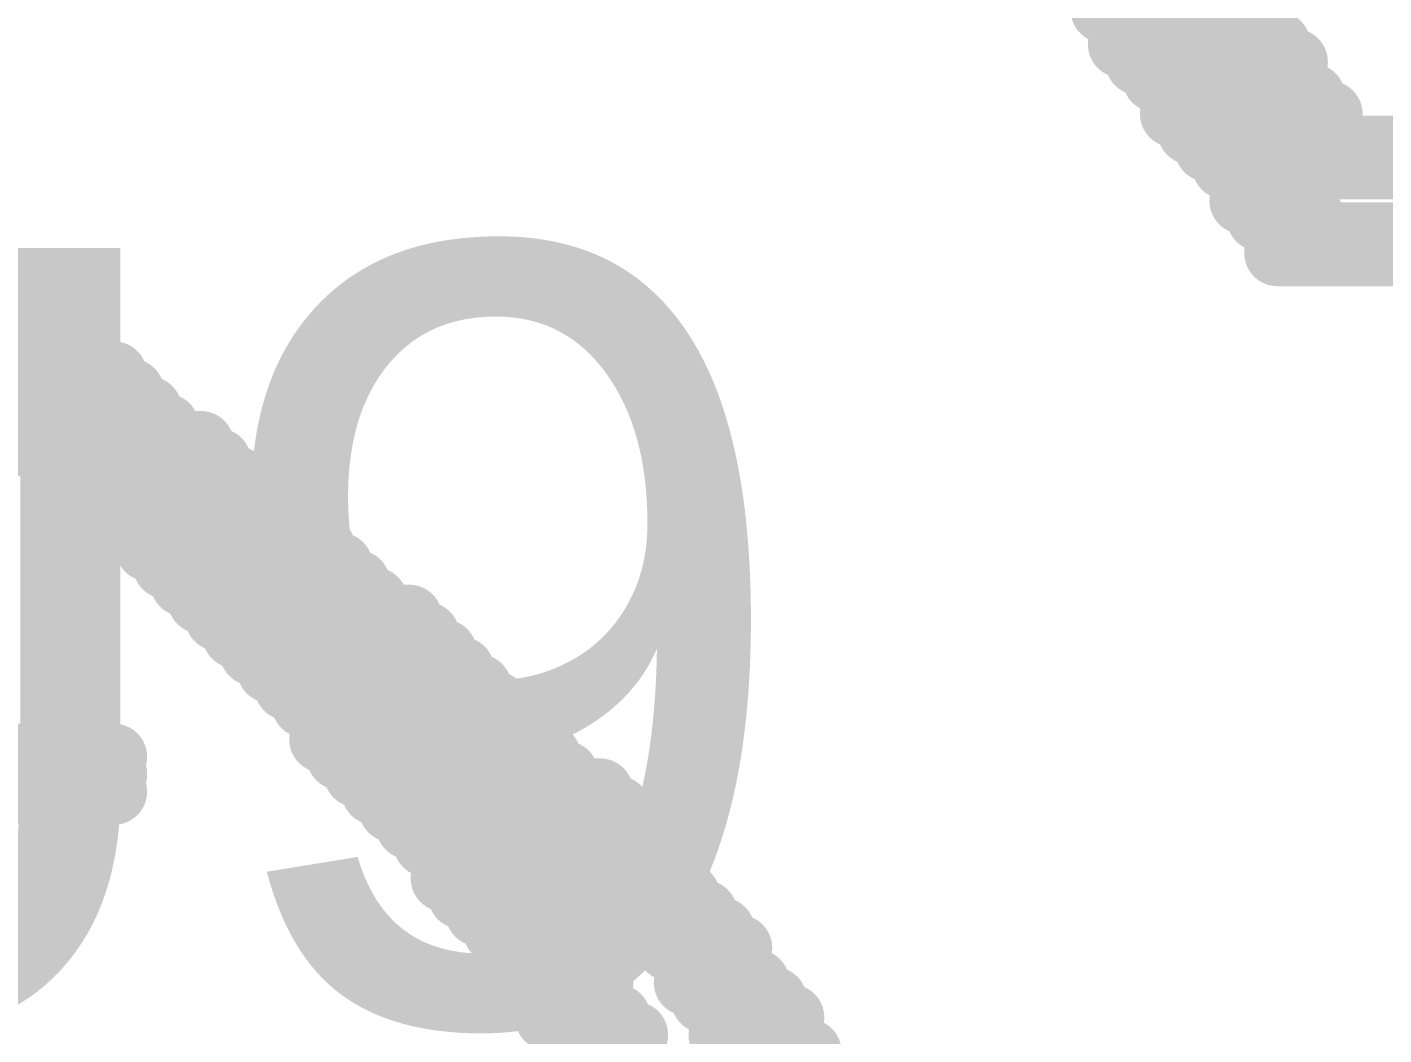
# Model space of a CAD drawing. Header units: inches. Extents: x -4.4 to 45.3, y -0.3 to 53.7.
# Drawn here: x 20.932 to 22.49, y 7.874 to 9.031 of the extents above; entities that cross this region are included whole.
import ezdxf

# ---------------------------------------------------------------- set-up
doc = ezdxf.new("R2010")
doc.units = ezdxf.units.IN
doc.layers.add('Bottom Overlay', color=54, linetype='Continuous')
doc.layers.add('Top Overlay', color=2, linetype='Continuous')
doc.styles.add('Arial', font='', dxfattribs={"height": 0.2})
doc.styles.get('Arial').set_extended_font_data('Arial')

msp = doc.modelspace()

# ---------------------------------------------------------------- linework, layer by layer
at = {"layer": 'Bottom Overlay'}
for points in [[(22.1685, 9.0509, 0.0762, 0.0762, 0), (22.2283, 9.0509, 0.0762, 0.0762, 0)], [(22.2682, 9.0509, 0.0762, 0.0762, 0), (22.328, 9.0509, 0.0762, 0.0762, 0)], [(22.1884, 9.031, 0.0762, 0.0762, 0), (22.2483, 9.031, 0.0762, 0.0762, 0)], [(22.2882, 9.031, 0.0762, 0.0762, 0), (22.348, 9.031, 0.0762, 0.0762, 0)], [(22.1884, 9.0111, 0.0762, 0.0762, 0), (22.2483, 9.0111, 0.0762, 0.0762, 0)], [(22.3081, 9.0111, 0.0762, 0.0762, 0), (22.3679, 9.0111, 0.0762, 0.0762, 0)], [(22.2084, 8.9911, 0.0762, 0.0762, 0), (22.2682, 8.9911, 0.0762, 0.0762, 0)], [(22.328, 8.9911, 0.0762, 0.0762, 0), (22.3879, 8.9911, 0.0762, 0.0762, 0)], [(22.2283, 8.9712, 0.0762, 0.0762, 0), (22.2882, 8.9712, 0.0762, 0.0762, 0)], [(22.328, 8.9712, 0.0762, 0.0762, 0), (22.3879, 8.9712, 0.0762, 0.0762, 0)], [(22.2483, 8.9512, 0.0762, 0.0762, 0), (22.3081, 8.9512, 0.0762, 0.0762, 0)], [(22.348, 8.9512, 0.0762, 0.0762, 0), (22.4078, 8.9512, 0.0762, 0.0762, 0)], [(22.2483, 8.9313, 0.0762, 0.0762, 0), (22.3081, 8.9313, 0.0762, 0.0762, 0)], [(22.3679, 8.9313, 0.0762, 0.0762, 0), (22.4277, 8.9313, 0.0762, 0.0762, 0)], [(22.2682, 8.9114, 0.0762, 0.0762, 0), (22.328, 8.9114, 0.0762, 0.0762, 0)], [(22.3879, 8.9114, 0.0762, 0.0762, 0), (22.4277, 8.9114, 0.0762, 0.0762, 0)], [(22.2882, 8.8914, 0.0762, 0.0762, 0), (22.348, 8.8914, 0.0762, 0.0762, 0)], [(22.3879, 8.8914, 0.0762, 0.0762, 0), (22.7667, 8.8914, 0.0762, 0.0762, 0)], [(22.3081, 8.8715, 0.0762, 0.0762, 0), (22.348, 8.8715, 0.0762, 0.0762, 0)], [(22.4078, 8.8715, 0.0762, 0.0762, 0), (22.7268, 8.8715, 0.0762, 0.0762, 0)], [(22.328, 8.8515, 0.0762, 0.0762, 0), (22.3679, 8.8515, 0.0762, 0.0762, 0)], [(22.328, 8.8316, 0.0762, 0.0762, 0), (22.3879, 8.8316, 0.0762, 0.0762, 0)], [(22.348, 8.8117, 0.0762, 0.0762, 0), (22.4078, 8.8117, 0.0762, 0.0762, 0)], [(22.3679, 8.7917, 0.0762, 0.0762, 0), (22.7069, 8.7917, 0.0762, 0.0762, 0)], [(22.3679, 8.7718, 0.0762, 0.0762, 0), (22.7268, 8.7718, 0.0762, 0.0762, 0)], [(20.7727, 8.712, 0.0762, 0.0762, 0), (20.9322, 8.712, 0.0762, 0.0762, 0)], [(20.7926, 8.692, 0.0762, 0.0762, 0), (20.9522, 8.692, 0.0762, 0.0762, 0)], [(20.8126, 8.6721, 0.0762, 0.0762, 0), (20.9721, 8.6721, 0.0762, 0.0762, 0)], [(20.8325, 8.6521, 0.0762, 0.0762, 0), (20.992, 8.6521, 0.0762, 0.0762, 0)], [(20.8525, 8.6322, 0.0762, 0.0762, 0), (21.0319, 8.6322, 0.0762, 0.0762, 0)], [(20.8724, 8.6123, 0.0762, 0.0762, 0), (21.0519, 8.6123, 0.0762, 0.0762, 0)], [(20.8923, 8.5923, 0.0762, 0.0762, 0), (21.0718, 8.5923, 0.0762, 0.0762, 0)], [(20.9123, 8.5724, 0.0762, 0.0762, 0), (21.0319, 8.5724, 0.0762, 0.0762, 0)], [(21.0519, 8.5724, 0.0762, 0.0762, 0), (21.0917, 8.5724, 0.0762, 0.0762, 0)], [(20.9322, 8.5524, 0.0762, 0.0762, 0), (21.0319, 8.5524, 0.0762, 0.0762, 0)], [(21.0718, 8.5524, 0.0762, 0.0762, 0), (21.1316, 8.5524, 0.0762, 0.0762, 0)], [(20.9721, 8.5325, 0.0762, 0.0762, 0), (21.0519, 8.5325, 0.0762, 0.0762, 0)], [(21.0917, 8.5325, 0.0762, 0.0762, 0), (21.1516, 8.5325, 0.0762, 0.0762, 0)], [(20.9721, 8.5126, 0.0762, 0.0762, 0), (21.0718, 8.5126, 0.0762, 0.0762, 0)], [(21.1117, 8.5126, 0.0762, 0.0762, 0), (21.1715, 8.5126, 0.0762, 0.0762, 0)], [(21.012, 8.4926, 0.0762, 0.0762, 0), (21.0917, 8.4926, 0.0762, 0.0762, 0)], [(21.1316, 8.4926, 0.0762, 0.0762, 0), (21.1914, 8.4926, 0.0762, 0.0762, 0)], [(21.0319, 8.4727, 0.0762, 0.0762, 0), (21.1117, 8.4727, 0.0762, 0.0762, 0)], [(21.1516, 8.4727, 0.0762, 0.0762, 0), (21.2313, 8.4727, 0.0762, 0.0762, 0)], [(21.0519, 8.4527, 0.0762, 0.0762, 0), (21.1316, 8.4527, 0.0762, 0.0762, 0)], [(21.1914, 8.4527, 0.0762, 0.0762, 0), (21.2513, 8.4527, 0.0762, 0.0762, 0)], [(21.0718, 8.4328, 0.0762, 0.0762, 0), (21.1715, 8.4328, 0.0762, 0.0762, 0)], [(21.1914, 8.4328, 0.0762, 0.0762, 0), (21.2712, 8.4328, 0.0762, 0.0762, 0)], [(21.0917, 8.4129, 0.0762, 0.0762, 0), (21.1715, 8.4129, 0.0762, 0.0762, 0)], [(21.2313, 8.4129, 0.0762, 0.0762, 0), (21.2911, 8.4129, 0.0762, 0.0762, 0)], [(21.1117, 8.3929, 0.0762, 0.0762, 0), (21.2114, 8.3929, 0.0762, 0.0762, 0)], [(21.2513, 8.3929, 0.0762, 0.0762, 0), (21.3111, 8.3929, 0.0762, 0.0762, 0)], [(21.1316, 8.373, 0.0762, 0.0762, 0), (21.2114, 8.373, 0.0762, 0.0762, 0)], [(21.2712, 8.373, 0.0762, 0.0762, 0), (21.331, 8.373, 0.0762, 0.0762, 0)], [(21.1516, 8.353, 0.0762, 0.0762, 0), (21.2313, 8.353, 0.0762, 0.0762, 0)], [(21.2911, 8.353, 0.0762, 0.0762, 0), (21.3709, 8.353, 0.0762, 0.0762, 0)], [(21.1715, 8.3331, 0.0762, 0.0762, 0), (21.2513, 8.3331, 0.0762, 0.0762, 0)], [(21.3111, 8.3331, 0.0762, 0.0762, 0), (21.3908, 8.3331, 0.0762, 0.0762, 0)], [(21.1914, 8.3132, 0.0762, 0.0762, 0), (21.2712, 8.3132, 0.0762, 0.0762, 0)], [(21.331, 8.3132, 0.0762, 0.0762, 0), (21.4108, 8.3132, 0.0762, 0.0762, 0)], [(21.2114, 8.2932, 0.0762, 0.0762, 0), (21.2911, 8.2932, 0.0762, 0.0762, 0)], [(21.351, 8.2932, 0.0762, 0.0762, 0), (21.4307, 8.2932, 0.0762, 0.0762, 0)], [(21.2313, 8.2733, 0.0762, 0.0762, 0), (21.3111, 8.2733, 0.0762, 0.0762, 0)], [(21.3709, 8.2733, 0.0762, 0.0762, 0), (21.4507, 8.2733, 0.0762, 0.0762, 0)], [(21.2513, 8.2533, 0.0762, 0.0762, 0), (21.331, 8.2533, 0.0762, 0.0762, 0)], [(21.3908, 8.2533, 0.0762, 0.0762, 0), (21.4706, 8.2533, 0.0762, 0.0762, 0)], [(21.2712, 8.2334, 0.0762, 0.0762, 0), (21.351, 8.2334, 0.0762, 0.0762, 0)], [(21.4307, 8.2334, 0.0762, 0.0762, 0), (21.4905, 8.2334, 0.0762, 0.0762, 0)], [(21.2712, 8.2135, 0.0762, 0.0762, 0), (21.3709, 8.2135, 0.0762, 0.0762, 0)], [(21.4507, 8.2135, 0.0762, 0.0762, 0), (21.5105, 8.2135, 0.0762, 0.0762, 0)], [(20.3938, 8.1935, 0.0762, 0.0762, 0), (21.0319, 8.1935, 0.0762, 0.0762, 0)], [(21.2911, 8.1935, 0.0762, 0.0762, 0), (21.3908, 8.1935, 0.0762, 0.0762, 0)], [(21.4706, 8.1935, 0.0762, 0.0762, 0), (21.5304, 8.1935, 0.0762, 0.0762, 0)], [(20.3938, 8.1736, 0.0762, 0.0762, 0), (21.0319, 8.1736, 0.0762, 0.0762, 0)], [(21.3111, 8.1736, 0.0762, 0.0762, 0), (21.4108, 8.1736, 0.0762, 0.0762, 0)], [(21.4905, 8.1736, 0.0762, 0.0762, 0), (21.5504, 8.1736, 0.0762, 0.0762, 0)], [(20.3938, 8.1536, 0.0762, 0.0762, 0), (21.0319, 8.1536, 0.0762, 0.0762, 0)], [(21.331, 8.1536, 0.0762, 0.0762, 0), (21.4307, 8.1536, 0.0762, 0.0762, 0)], [(21.5105, 8.1536, 0.0762, 0.0762, 0), (21.5902, 8.1536, 0.0762, 0.0762, 0)], [(21.351, 8.1337, 0.0762, 0.0762, 0), (21.4307, 8.1337, 0.0762, 0.0762, 0)], [(21.5105, 8.1337, 0.0762, 0.0762, 0), (21.6102, 8.1337, 0.0762, 0.0762, 0)], [(21.3709, 8.1138, 0.0762, 0.0762, 0), (21.4507, 8.1138, 0.0762, 0.0762, 0)], [(21.5304, 8.1138, 0.0762, 0.0762, 0), (21.6301, 8.1138, 0.0762, 0.0762, 0)], [(21.3908, 8.0938, 0.0762, 0.0762, 0), (21.4706, 8.0938, 0.0762, 0.0762, 0)], [(21.5504, 8.0938, 0.0762, 0.0762, 0), (21.6301, 8.0938, 0.0762, 0.0762, 0)], [(21.4108, 8.0739, 0.0762, 0.0762, 0), (21.4905, 8.0739, 0.0762, 0.0762, 0)], [(21.5703, 8.0739, 0.0762, 0.0762, 0), (21.6501, 8.0739, 0.0762, 0.0762, 0)], [(21.4108, 8.0539, 0.0762, 0.0762, 0), (21.5105, 8.0539, 0.0762, 0.0762, 0)], [(21.5902, 8.0539, 0.0762, 0.0762, 0), (21.67, 8.0539, 0.0762, 0.0762, 0)], [(21.4307, 8.034, 0.0762, 0.0762, 0), (21.5105, 8.034, 0.0762, 0.0762, 0)], [(21.6102, 8.034, 0.0762, 0.0762, 0), (21.6899, 8.034, 0.0762, 0.0762, 0)], [(21.4507, 8.0141, 0.0762, 0.0762, 0), (21.5304, 8.0141, 0.0762, 0.0762, 0)], [(21.6301, 8.0141, 0.0762, 0.0762, 0), (21.7099, 8.0141, 0.0762, 0.0762, 0)], [(21.4706, 7.9941, 0.0762, 0.0762, 0), (21.5504, 7.9941, 0.0762, 0.0762, 0)], [(21.6501, 7.9941, 0.0762, 0.0762, 0), (21.7298, 7.9941, 0.0762, 0.0762, 0)], [(21.4905, 7.9742, 0.0762, 0.0762, 0), (21.5504, 7.9742, 0.0762, 0.0762, 0)], [(21.67, 7.9742, 0.0762, 0.0762, 0), (21.7498, 7.9742, 0.0762, 0.0762, 0)], [(21.4905, 7.9542, 0.0762, 0.0762, 0), (21.5703, 7.9542, 0.0762, 0.0762, 0)], [(21.6899, 7.9542, 0.0762, 0.0762, 0), (21.7498, 7.9542, 0.0762, 0.0762, 0)], [(21.5105, 7.9343, 0.0762, 0.0762, 0), (21.5902, 7.9343, 0.0762, 0.0762, 0)], [(21.6899, 7.9343, 0.0762, 0.0762, 0), (21.7697, 7.9343, 0.0762, 0.0762, 0)], [(21.5304, 7.9144, 0.0762, 0.0762, 0), (21.5902, 7.9144, 0.0762, 0.0762, 0)], [(21.7099, 7.9144, 0.0762, 0.0762, 0), (21.7896, 7.9144, 0.0762, 0.0762, 0)], [(21.5304, 7.8944, 0.0762, 0.0762, 0), (21.6102, 7.8944, 0.0762, 0.0762, 0)], [(21.7298, 7.8944, 0.0762, 0.0762, 0), (21.8096, 7.8944, 0.0762, 0.0762, 0)], [(21.5504, 7.8745, 0.0762, 0.0762, 0), (21.6301, 7.8745, 0.0762, 0.0762, 0)], [(21.7298, 7.8745, 0.0762, 0.0762, 0), (21.8096, 7.8745, 0.0762, 0.0762, 0)], [(21.5504, 7.8545, 0.0762, 0.0762, 0), (21.6301, 7.8545, 0.0762, 0.0762, 0)], [(21.7498, 7.8545, 0.0762, 0.0762, 0), (21.8295, 7.8545, 0.0762, 0.0762, 0)]]:
    msp.add_lwpolyline(points, format="xyseb", dxfattribs=at)
for points in [[(22.1495, 9.0509, 0.0381, 0.0381, 1), (22.1876, 9.0509, 0.0381, 0.0381, 1)], [(22.2093, 9.0509, 0.0381, 0.0381, 1), (22.2474, 9.0509, 0.0381, 0.0381, 1)], [(22.2492, 9.0509, 0.0381, 0.0381, 1), (22.2873, 9.0509, 0.0381, 0.0381, 1)], [(22.309, 9.0509, 0.0381, 0.0381, 1), (22.3471, 9.0509, 0.0381, 0.0381, 1)], [(22.1694, 9.031, 0.0381, 0.0381, 1), (22.2075, 9.031, 0.0381, 0.0381, 1)], [(22.2292, 9.031, 0.0381, 0.0381, 1), (22.2673, 9.031, 0.0381, 0.0381, 1)], [(22.2691, 9.031, 0.0381, 0.0381, 1), (22.3072, 9.031, 0.0381, 0.0381, 1)], [(22.3289, 9.031, 0.0381, 0.0381, 1), (22.367, 9.031, 0.0381, 0.0381, 1)], [(22.1694, 9.0111, 0.0381, 0.0381, 1), (22.2075, 9.0111, 0.0381, 0.0381, 1)], [(22.2292, 9.0111, 0.0381, 0.0381, 1), (22.2673, 9.0111, 0.0381, 0.0381, 1)], [(22.289, 9.0111, 0.0381, 0.0381, 1), (22.3271, 9.0111, 0.0381, 0.0381, 1)], [(22.3489, 9.0111, 0.0381, 0.0381, 1), (22.387, 9.0111, 0.0381, 0.0381, 1)], [(22.1893, 8.9911, 0.0381, 0.0381, 1), (22.2274, 8.9911, 0.0381, 0.0381, 1)], [(22.2492, 8.9911, 0.0381, 0.0381, 1), (22.2873, 8.9911, 0.0381, 0.0381, 1)], [(22.309, 8.9911, 0.0381, 0.0381, 1), (22.3471, 8.9911, 0.0381, 0.0381, 1)], [(22.3688, 8.9911, 0.0381, 0.0381, 1), (22.4069, 8.9911, 0.0381, 0.0381, 1)], [(22.2093, 8.9712, 0.0381, 0.0381, 1), (22.2474, 8.9712, 0.0381, 0.0381, 1)], [(22.2691, 8.9712, 0.0381, 0.0381, 1), (22.3072, 8.9712, 0.0381, 0.0381, 1)], [(22.309, 8.9712, 0.0381, 0.0381, 1), (22.3471, 8.9712, 0.0381, 0.0381, 1)], [(22.3688, 8.9712, 0.0381, 0.0381, 1), (22.4069, 8.9712, 0.0381, 0.0381, 1)], [(22.2292, 8.9512, 0.0381, 0.0381, 1), (22.2673, 8.9512, 0.0381, 0.0381, 1)], [(22.289, 8.9512, 0.0381, 0.0381, 1), (22.3271, 8.9512, 0.0381, 0.0381, 1)], [(22.3289, 8.9512, 0.0381, 0.0381, 1), (22.367, 8.9512, 0.0381, 0.0381, 1)], [(22.3887, 8.9512, 0.0381, 0.0381, 1), (22.4268, 8.9512, 0.0381, 0.0381, 1)], [(22.2292, 8.9313, 0.0381, 0.0381, 1), (22.2673, 8.9313, 0.0381, 0.0381, 1)], [(22.289, 8.9313, 0.0381, 0.0381, 1), (22.3271, 8.9313, 0.0381, 0.0381, 1)], [(22.3489, 8.9313, 0.0381, 0.0381, 1), (22.387, 8.9313, 0.0381, 0.0381, 1)], [(22.4087, 8.9313, 0.0381, 0.0381, 1), (22.4468, 8.9313, 0.0381, 0.0381, 1)], [(22.2492, 8.9114, 0.0381, 0.0381, 1), (22.2873, 8.9114, 0.0381, 0.0381, 1)], [(22.309, 8.9114, 0.0381, 0.0381, 1), (22.3471, 8.9114, 0.0381, 0.0381, 1)], [(22.3688, 8.9114, 0.0381, 0.0381, 1), (22.4069, 8.9114, 0.0381, 0.0381, 1)], [(22.4087, 8.9114, 0.0381, 0.0381, 1), (22.4468, 8.9114, 0.0381, 0.0381, 1)], [(22.2691, 8.8914, 0.0381, 0.0381, 1), (22.3072, 8.8914, 0.0381, 0.0381, 1)], [(22.3289, 8.8914, 0.0381, 0.0381, 1), (22.367, 8.8914, 0.0381, 0.0381, 1)], [(22.3688, 8.8914, 0.0381, 0.0381, 1), (22.4069, 8.8914, 0.0381, 0.0381, 1)], [(22.289, 8.8715, 0.0381, 0.0381, 1), (22.3271, 8.8715, 0.0381, 0.0381, 1)], [(22.3289, 8.8715, 0.0381, 0.0381, 1), (22.367, 8.8715, 0.0381, 0.0381, 1)], [(22.3887, 8.8715, 0.0381, 0.0381, 1), (22.4268, 8.8715, 0.0381, 0.0381, 1)], [(22.309, 8.8515, 0.0381, 0.0381, 1), (22.3471, 8.8515, 0.0381, 0.0381, 1)], [(22.3489, 8.8515, 0.0381, 0.0381, 1), (22.387, 8.8515, 0.0381, 0.0381, 1)], [(22.309, 8.8316, 0.0381, 0.0381, 1), (22.3471, 8.8316, 0.0381, 0.0381, 1)], [(22.3688, 8.8316, 0.0381, 0.0381, 1), (22.4069, 8.8316, 0.0381, 0.0381, 1)], [(22.3289, 8.8117, 0.0381, 0.0381, 1), (22.367, 8.8117, 0.0381, 0.0381, 1)], [(22.3887, 8.8117, 0.0381, 0.0381, 1), (22.4268, 8.8117, 0.0381, 0.0381, 1)], [(22.3489, 8.7917, 0.0381, 0.0381, 1), (22.387, 8.7917, 0.0381, 0.0381, 1)], [(22.3489, 8.7718, 0.0381, 0.0381, 1), (22.387, 8.7718, 0.0381, 0.0381, 1)], [(20.9132, 8.712, 0.0381, 0.0381, 1), (20.9513, 8.712, 0.0381, 0.0381, 1)], [(20.9331, 8.692, 0.0381, 0.0381, 1), (20.9712, 8.692, 0.0381, 0.0381, 1)], [(20.953, 8.6721, 0.0381, 0.0381, 1), (20.9911, 8.6721, 0.0381, 0.0381, 1)], [(20.973, 8.6521, 0.0381, 0.0381, 1), (21.0111, 8.6521, 0.0381, 0.0381, 1)], [(21.0129, 8.6322, 0.0381, 0.0381, 1), (21.051, 8.6322, 0.0381, 0.0381, 1)], [(21.0328, 8.6123, 0.0381, 0.0381, 1), (21.0709, 8.6123, 0.0381, 0.0381, 1)], [(21.0528, 8.5923, 0.0381, 0.0381, 1), (21.0909, 8.5923, 0.0381, 0.0381, 1)], [(20.8932, 8.5724, 0.0381, 0.0381, 1), (20.9313, 8.5724, 0.0381, 0.0381, 1)], [(21.0129, 8.5724, 0.0381, 0.0381, 1), (21.051, 8.5724, 0.0381, 0.0381, 1)], [(21.0328, 8.5724, 0.0381, 0.0381, 1), (21.0709, 8.5724, 0.0381, 0.0381, 1)], [(21.0727, 8.5724, 0.0381, 0.0381, 1), (21.1108, 8.5724, 0.0381, 0.0381, 1)], [(20.9132, 8.5524, 0.0381, 0.0381, 1), (20.9513, 8.5524, 0.0381, 0.0381, 1)], [(21.0129, 8.5524, 0.0381, 0.0381, 1), (21.051, 8.5524, 0.0381, 0.0381, 1)], [(21.0528, 8.5524, 0.0381, 0.0381, 1), (21.0909, 8.5524, 0.0381, 0.0381, 1)], [(21.1126, 8.5524, 0.0381, 0.0381, 1), (21.1507, 8.5524, 0.0381, 0.0381, 1)], [(20.953, 8.5325, 0.0381, 0.0381, 1), (20.9911, 8.5325, 0.0381, 0.0381, 1)], [(21.0328, 8.5325, 0.0381, 0.0381, 1), (21.0709, 8.5325, 0.0381, 0.0381, 1)], [(21.0727, 8.5325, 0.0381, 0.0381, 1), (21.1108, 8.5325, 0.0381, 0.0381, 1)], [(21.1325, 8.5325, 0.0381, 0.0381, 1), (21.1706, 8.5325, 0.0381, 0.0381, 1)], [(20.953, 8.5126, 0.0381, 0.0381, 1), (20.9911, 8.5126, 0.0381, 0.0381, 1)], [(21.0528, 8.5126, 0.0381, 0.0381, 1), (21.0909, 8.5126, 0.0381, 0.0381, 1)], [(21.0926, 8.5126, 0.0381, 0.0381, 1), (21.1307, 8.5126, 0.0381, 0.0381, 1)], [(21.1525, 8.5126, 0.0381, 0.0381, 1), (21.1906, 8.5126, 0.0381, 0.0381, 1)], [(20.9929, 8.4926, 0.0381, 0.0381, 1), (21.031, 8.4926, 0.0381, 0.0381, 1)], [(21.0727, 8.4926, 0.0381, 0.0381, 1), (21.1108, 8.4926, 0.0381, 0.0381, 1)], [(21.1126, 8.4926, 0.0381, 0.0381, 1), (21.1507, 8.4926, 0.0381, 0.0381, 1)], [(21.1724, 8.4926, 0.0381, 0.0381, 1), (21.2105, 8.4926, 0.0381, 0.0381, 1)], [(21.0129, 8.4727, 0.0381, 0.0381, 1), (21.051, 8.4727, 0.0381, 0.0381, 1)], [(21.0926, 8.4727, 0.0381, 0.0381, 1), (21.1307, 8.4727, 0.0381, 0.0381, 1)], [(21.1325, 8.4727, 0.0381, 0.0381, 1), (21.1706, 8.4727, 0.0381, 0.0381, 1)], [(21.2123, 8.4727, 0.0381, 0.0381, 1), (21.2504, 8.4727, 0.0381, 0.0381, 1)], [(21.0328, 8.4527, 0.0381, 0.0381, 1), (21.0709, 8.4527, 0.0381, 0.0381, 1)], [(21.1126, 8.4527, 0.0381, 0.0381, 1), (21.1507, 8.4527, 0.0381, 0.0381, 1)], [(21.1724, 8.4527, 0.0381, 0.0381, 1), (21.2105, 8.4527, 0.0381, 0.0381, 1)], [(21.2322, 8.4527, 0.0381, 0.0381, 1), (21.2703, 8.4527, 0.0381, 0.0381, 1)], [(21.0528, 8.4328, 0.0381, 0.0381, 1), (21.0909, 8.4328, 0.0381, 0.0381, 1)], [(21.1525, 8.4328, 0.0381, 0.0381, 1), (21.1906, 8.4328, 0.0381, 0.0381, 1)], [(21.1724, 8.4328, 0.0381, 0.0381, 1), (21.2105, 8.4328, 0.0381, 0.0381, 1)], [(21.2522, 8.4328, 0.0381, 0.0381, 1), (21.2903, 8.4328, 0.0381, 0.0381, 1)], [(21.0727, 8.4129, 0.0381, 0.0381, 1), (21.1108, 8.4129, 0.0381, 0.0381, 1)], [(21.1525, 8.4129, 0.0381, 0.0381, 1), (21.1906, 8.4129, 0.0381, 0.0381, 1)], [(21.2123, 8.4129, 0.0381, 0.0381, 1), (21.2504, 8.4129, 0.0381, 0.0381, 1)], [(21.2721, 8.4129, 0.0381, 0.0381, 1), (21.3102, 8.4129, 0.0381, 0.0381, 1)], [(21.0926, 8.3929, 0.0381, 0.0381, 1), (21.1307, 8.3929, 0.0381, 0.0381, 1)], [(21.1923, 8.3929, 0.0381, 0.0381, 1), (21.2304, 8.3929, 0.0381, 0.0381, 1)], [(21.2322, 8.3929, 0.0381, 0.0381, 1), (21.2703, 8.3929, 0.0381, 0.0381, 1)], [(21.292, 8.3929, 0.0381, 0.0381, 1), (21.3301, 8.3929, 0.0381, 0.0381, 1)], [(21.1126, 8.373, 0.0381, 0.0381, 1), (21.1507, 8.373, 0.0381, 0.0381, 1)], [(21.1923, 8.373, 0.0381, 0.0381, 1), (21.2304, 8.373, 0.0381, 0.0381, 1)], [(21.2522, 8.373, 0.0381, 0.0381, 1), (21.2903, 8.373, 0.0381, 0.0381, 1)], [(21.312, 8.373, 0.0381, 0.0381, 1), (21.3501, 8.373, 0.0381, 0.0381, 1)], [(21.1325, 8.353, 0.0381, 0.0381, 1), (21.1706, 8.353, 0.0381, 0.0381, 1)], [(21.2123, 8.353, 0.0381, 0.0381, 1), (21.2504, 8.353, 0.0381, 0.0381, 1)], [(21.2721, 8.353, 0.0381, 0.0381, 1), (21.3102, 8.353, 0.0381, 0.0381, 1)], [(21.3519, 8.353, 0.0381, 0.0381, 1), (21.39, 8.353, 0.0381, 0.0381, 1)], [(21.1525, 8.3331, 0.0381, 0.0381, 1), (21.1906, 8.3331, 0.0381, 0.0381, 1)], [(21.2322, 8.3331, 0.0381, 0.0381, 1), (21.2703, 8.3331, 0.0381, 0.0381, 1)], [(21.292, 8.3331, 0.0381, 0.0381, 1), (21.3301, 8.3331, 0.0381, 0.0381, 1)], [(21.3718, 8.3331, 0.0381, 0.0381, 1), (21.4099, 8.3331, 0.0381, 0.0381, 1)], [(21.1724, 8.3132, 0.0381, 0.0381, 1), (21.2105, 8.3132, 0.0381, 0.0381, 1)], [(21.2522, 8.3132, 0.0381, 0.0381, 1), (21.2903, 8.3132, 0.0381, 0.0381, 1)], [(21.312, 8.3132, 0.0381, 0.0381, 1), (21.3501, 8.3132, 0.0381, 0.0381, 1)], [(21.3917, 8.3132, 0.0381, 0.0381, 1), (21.4298, 8.3132, 0.0381, 0.0381, 1)], [(21.1923, 8.2932, 0.0381, 0.0381, 1), (21.2304, 8.2932, 0.0381, 0.0381, 1)], [(21.2721, 8.2932, 0.0381, 0.0381, 1), (21.3102, 8.2932, 0.0381, 0.0381, 1)], [(21.3319, 8.2932, 0.0381, 0.0381, 1), (21.37, 8.2932, 0.0381, 0.0381, 1)], [(21.4117, 8.2932, 0.0381, 0.0381, 1), (21.4498, 8.2932, 0.0381, 0.0381, 1)], [(21.2123, 8.2733, 0.0381, 0.0381, 1), (21.2504, 8.2733, 0.0381, 0.0381, 1)], [(21.292, 8.2733, 0.0381, 0.0381, 1), (21.3301, 8.2733, 0.0381, 0.0381, 1)], [(21.3519, 8.2733, 0.0381, 0.0381, 1), (21.39, 8.2733, 0.0381, 0.0381, 1)], [(21.4316, 8.2733, 0.0381, 0.0381, 1), (21.4697, 8.2733, 0.0381, 0.0381, 1)], [(21.2322, 8.2533, 0.0381, 0.0381, 1), (21.2703, 8.2533, 0.0381, 0.0381, 1)], [(21.312, 8.2533, 0.0381, 0.0381, 1), (21.3501, 8.2533, 0.0381, 0.0381, 1)], [(21.3718, 8.2533, 0.0381, 0.0381, 1), (21.4099, 8.2533, 0.0381, 0.0381, 1)], [(21.4516, 8.2533, 0.0381, 0.0381, 1), (21.4897, 8.2533, 0.0381, 0.0381, 1)], [(21.2522, 8.2334, 0.0381, 0.0381, 1), (21.2903, 8.2334, 0.0381, 0.0381, 1)], [(21.3319, 8.2334, 0.0381, 0.0381, 1), (21.37, 8.2334, 0.0381, 0.0381, 1)], [(21.4117, 8.2334, 0.0381, 0.0381, 1), (21.4498, 8.2334, 0.0381, 0.0381, 1)], [(21.4715, 8.2334, 0.0381, 0.0381, 1), (21.5096, 8.2334, 0.0381, 0.0381, 1)], [(21.2522, 8.2135, 0.0381, 0.0381, 1), (21.2903, 8.2135, 0.0381, 0.0381, 1)], [(21.3519, 8.2135, 0.0381, 0.0381, 1), (21.39, 8.2135, 0.0381, 0.0381, 1)], [(21.4316, 8.2135, 0.0381, 0.0381, 1), (21.4697, 8.2135, 0.0381, 0.0381, 1)], [(21.4914, 8.2135, 0.0381, 0.0381, 1), (21.5295, 8.2135, 0.0381, 0.0381, 1)], [(21.0129, 8.1935, 0.0381, 0.0381, 1), (21.051, 8.1935, 0.0381, 0.0381, 1)], [(21.2721, 8.1935, 0.0381, 0.0381, 1), (21.3102, 8.1935, 0.0381, 0.0381, 1)], [(21.3718, 8.1935, 0.0381, 0.0381, 1), (21.4099, 8.1935, 0.0381, 0.0381, 1)], [(21.4516, 8.1935, 0.0381, 0.0381, 1), (21.4897, 8.1935, 0.0381, 0.0381, 1)], [(21.5114, 8.1935, 0.0381, 0.0381, 1), (21.5495, 8.1935, 0.0381, 0.0381, 1)], [(21.0129, 8.1736, 0.0381, 0.0381, 1), (21.051, 8.1736, 0.0381, 0.0381, 1)], [(21.292, 8.1736, 0.0381, 0.0381, 1), (21.3301, 8.1736, 0.0381, 0.0381, 1)], [(21.3917, 8.1736, 0.0381, 0.0381, 1), (21.4298, 8.1736, 0.0381, 0.0381, 1)], [(21.4715, 8.1736, 0.0381, 0.0381, 1), (21.5096, 8.1736, 0.0381, 0.0381, 1)], [(21.5313, 8.1736, 0.0381, 0.0381, 1), (21.5694, 8.1736, 0.0381, 0.0381, 1)], [(21.0129, 8.1536, 0.0381, 0.0381, 1), (21.051, 8.1536, 0.0381, 0.0381, 1)], [(21.312, 8.1536, 0.0381, 0.0381, 1), (21.3501, 8.1536, 0.0381, 0.0381, 1)], [(21.4117, 8.1536, 0.0381, 0.0381, 1), (21.4498, 8.1536, 0.0381, 0.0381, 1)], [(21.4914, 8.1536, 0.0381, 0.0381, 1), (21.5295, 8.1536, 0.0381, 0.0381, 1)], [(21.5712, 8.1536, 0.0381, 0.0381, 1), (21.6093, 8.1536, 0.0381, 0.0381, 1)], [(21.3319, 8.1337, 0.0381, 0.0381, 1), (21.37, 8.1337, 0.0381, 0.0381, 1)], [(21.4117, 8.1337, 0.0381, 0.0381, 1), (21.4498, 8.1337, 0.0381, 0.0381, 1)], [(21.4914, 8.1337, 0.0381, 0.0381, 1), (21.5295, 8.1337, 0.0381, 0.0381, 1)], [(21.5911, 8.1337, 0.0381, 0.0381, 1), (21.6292, 8.1337, 0.0381, 0.0381, 1)], [(21.3519, 8.1138, 0.0381, 0.0381, 1), (21.39, 8.1138, 0.0381, 0.0381, 1)], [(21.4316, 8.1138, 0.0381, 0.0381, 1), (21.4697, 8.1138, 0.0381, 0.0381, 1)], [(21.5114, 8.1138, 0.0381, 0.0381, 1), (21.5495, 8.1138, 0.0381, 0.0381, 1)], [(21.6111, 8.1138, 0.0381, 0.0381, 1), (21.6492, 8.1138, 0.0381, 0.0381, 1)], [(21.3718, 8.0938, 0.0381, 0.0381, 1), (21.4099, 8.0938, 0.0381, 0.0381, 1)], [(21.4516, 8.0938, 0.0381, 0.0381, 1), (21.4897, 8.0938, 0.0381, 0.0381, 1)], [(21.5313, 8.0938, 0.0381, 0.0381, 1), (21.5694, 8.0938, 0.0381, 0.0381, 1)], [(21.6111, 8.0938, 0.0381, 0.0381, 1), (21.6492, 8.0938, 0.0381, 0.0381, 1)], [(21.3917, 8.0739, 0.0381, 0.0381, 1), (21.4298, 8.0739, 0.0381, 0.0381, 1)], [(21.4715, 8.0739, 0.0381, 0.0381, 1), (21.5096, 8.0739, 0.0381, 0.0381, 1)], [(21.5513, 8.0739, 0.0381, 0.0381, 1), (21.5894, 8.0739, 0.0381, 0.0381, 1)], [(21.631, 8.0739, 0.0381, 0.0381, 1), (21.6691, 8.0739, 0.0381, 0.0381, 1)], [(21.3917, 8.0539, 0.0381, 0.0381, 1), (21.4298, 8.0539, 0.0381, 0.0381, 1)], [(21.4914, 8.0539, 0.0381, 0.0381, 1), (21.5295, 8.0539, 0.0381, 0.0381, 1)], [(21.5712, 8.0539, 0.0381, 0.0381, 1), (21.6093, 8.0539, 0.0381, 0.0381, 1)], [(21.651, 8.0539, 0.0381, 0.0381, 1), (21.6891, 8.0539, 0.0381, 0.0381, 1)], [(21.4117, 8.034, 0.0381, 0.0381, 1), (21.4498, 8.034, 0.0381, 0.0381, 1)], [(21.4914, 8.034, 0.0381, 0.0381, 1), (21.5295, 8.034, 0.0381, 0.0381, 1)], [(21.5911, 8.034, 0.0381, 0.0381, 1), (21.6292, 8.034, 0.0381, 0.0381, 1)], [(21.6709, 8.034, 0.0381, 0.0381, 1), (21.709, 8.034, 0.0381, 0.0381, 1)], [(21.4316, 8.0141, 0.0381, 0.0381, 1), (21.4697, 8.0141, 0.0381, 0.0381, 1)], [(21.5114, 8.0141, 0.0381, 0.0381, 1), (21.5495, 8.0141, 0.0381, 0.0381, 1)], [(21.6111, 8.0141, 0.0381, 0.0381, 1), (21.6492, 8.0141, 0.0381, 0.0381, 1)], [(21.6908, 8.0141, 0.0381, 0.0381, 1), (21.7289, 8.0141, 0.0381, 0.0381, 1)], [(21.4516, 7.9941, 0.0381, 0.0381, 1), (21.4897, 7.9941, 0.0381, 0.0381, 1)], [(21.5313, 7.9941, 0.0381, 0.0381, 1), (21.5694, 7.9941, 0.0381, 0.0381, 1)], [(21.631, 7.9941, 0.0381, 0.0381, 1), (21.6691, 7.9941, 0.0381, 0.0381, 1)], [(21.7108, 7.9941, 0.0381, 0.0381, 1), (21.7489, 7.9941, 0.0381, 0.0381, 1)], [(21.4715, 7.9742, 0.0381, 0.0381, 1), (21.5096, 7.9742, 0.0381, 0.0381, 1)], [(21.5313, 7.9742, 0.0381, 0.0381, 1), (21.5694, 7.9742, 0.0381, 0.0381, 1)], [(21.651, 7.9742, 0.0381, 0.0381, 1), (21.6891, 7.9742, 0.0381, 0.0381, 1)], [(21.7307, 7.9742, 0.0381, 0.0381, 1), (21.7688, 7.9742, 0.0381, 0.0381, 1)], [(21.4715, 7.9542, 0.0381, 0.0381, 1), (21.5096, 7.9542, 0.0381, 0.0381, 1)], [(21.5513, 7.9542, 0.0381, 0.0381, 1), (21.5894, 7.9542, 0.0381, 0.0381, 1)], [(21.6709, 7.9542, 0.0381, 0.0381, 1), (21.709, 7.9542, 0.0381, 0.0381, 1)], [(21.7307, 7.9542, 0.0381, 0.0381, 1), (21.7688, 7.9542, 0.0381, 0.0381, 1)], [(21.4914, 7.9343, 0.0381, 0.0381, 1), (21.5295, 7.9343, 0.0381, 0.0381, 1)], [(21.5712, 7.9343, 0.0381, 0.0381, 1), (21.6093, 7.9343, 0.0381, 0.0381, 1)], [(21.6709, 7.9343, 0.0381, 0.0381, 1), (21.709, 7.9343, 0.0381, 0.0381, 1)], [(21.7507, 7.9343, 0.0381, 0.0381, 1), (21.7888, 7.9343, 0.0381, 0.0381, 1)], [(21.5114, 7.9144, 0.0381, 0.0381, 1), (21.5495, 7.9144, 0.0381, 0.0381, 1)], [(21.5712, 7.9144, 0.0381, 0.0381, 1), (21.6093, 7.9144, 0.0381, 0.0381, 1)], [(21.6908, 7.9144, 0.0381, 0.0381, 1), (21.7289, 7.9144, 0.0381, 0.0381, 1)], [(21.7706, 7.9144, 0.0381, 0.0381, 1), (21.8087, 7.9144, 0.0381, 0.0381, 1)], [(21.5114, 7.8944, 0.0381, 0.0381, 1), (21.5495, 7.8944, 0.0381, 0.0381, 1)], [(21.5911, 7.8944, 0.0381, 0.0381, 1), (21.6292, 7.8944, 0.0381, 0.0381, 1)], [(21.7108, 7.8944, 0.0381, 0.0381, 1), (21.7489, 7.8944, 0.0381, 0.0381, 1)], [(21.7905, 7.8944, 0.0381, 0.0381, 1), (21.8286, 7.8944, 0.0381, 0.0381, 1)], [(21.5313, 7.8745, 0.0381, 0.0381, 1), (21.5694, 7.8745, 0.0381, 0.0381, 1)], [(21.6111, 7.8745, 0.0381, 0.0381, 1), (21.6492, 7.8745, 0.0381, 0.0381, 1)], [(21.7108, 7.8745, 0.0381, 0.0381, 1), (21.7489, 7.8745, 0.0381, 0.0381, 1)], [(21.7905, 7.8745, 0.0381, 0.0381, 1), (21.8286, 7.8745, 0.0381, 0.0381, 1)], [(21.5313, 7.8545, 0.0381, 0.0381, 1), (21.5694, 7.8545, 0.0381, 0.0381, 1)], [(21.6111, 7.8545, 0.0381, 0.0381, 1), (21.6492, 7.8545, 0.0381, 0.0381, 1)], [(21.7307, 7.8545, 0.0381, 0.0381, 1), (21.7688, 7.8545, 0.0381, 0.0381, 1)], [(21.8105, 7.8545, 0.0381, 0.0381, 1), (21.8486, 7.8545, 0.0381, 0.0381, 1)]]:
    msp.add_lwpolyline(points, format="xyseb", close=True, dxfattribs=at)

# ---------------------------------------------------------------- texts
at = {"layer": 'Top Overlay', "style": 'Arial'}
msp.add_text('J9', height=0.889, dxfattribs=at).set_placement((20.5107, 7.8887))

doc.saveas('drawing.dxf')
